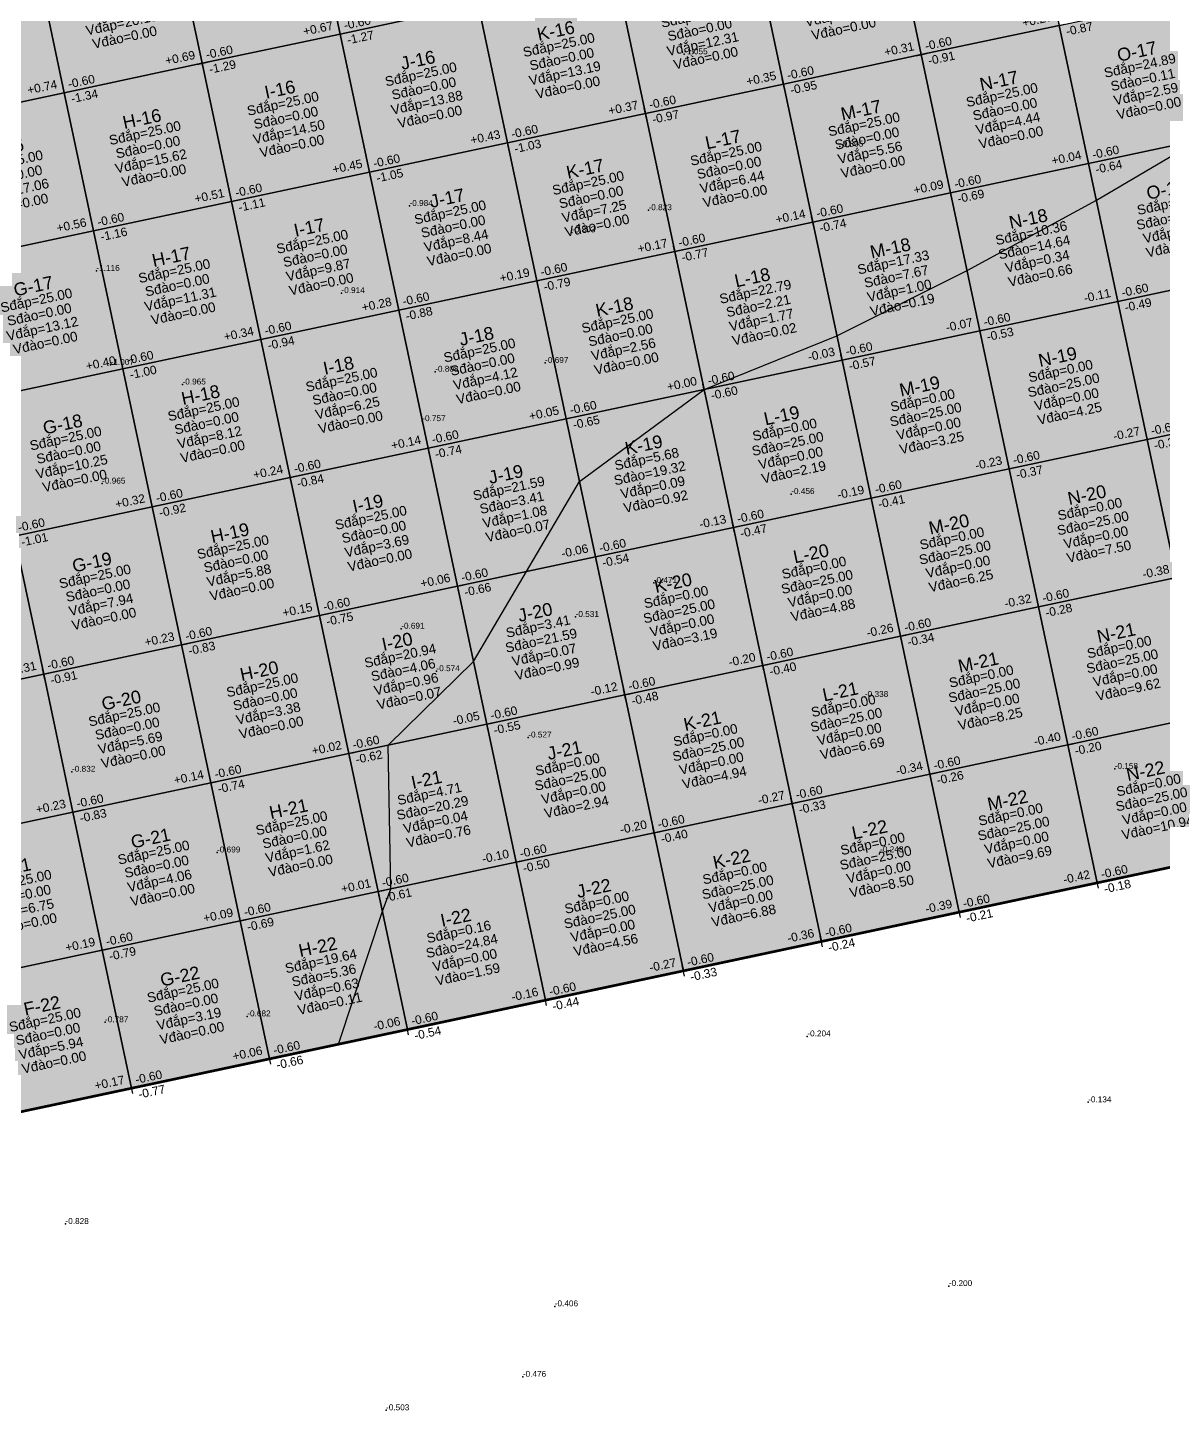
# Model space of a CAD drawing. Header units: metres. Extents: x 466 to 874, y 288 to 471.
# Drawn here: x 525.66 to 565.92, y 294.82 to 343.82 of the extents above; entities that cross this region are included whole.
import ezdxf
from ezdxf.enums import TextEntityAlignment as Align

# ---------------------------------------------------------------- set-up
doc = ezdxf.new("R2010")
doc.units = ezdxf.units.M
for name, color, linetype in [('SN-Dao', 1, 'Continuous'), ('SN-Dap', 3, 'Continuous'), ('SN-DiemDo', 9, 'Continuous'), ('SN-DuongKhong', 6, 'Continuous'), ('SN-Luoi', 8, 'Continuous'), ('SN-Nut', 7, 'Continuous'), ('SN-O', 7, 'Continuous'), ('SN-RanhGioi', 1, 'Continuous')]:
    doc.layers.add(name, color=color, linetype=linetype)
doc.styles.add('SN', font='arial.ttf')

# ---------------------------------------------------------------- blocks, each defined once
blk = doc.blocks.new('SN_O')
at = {"color": 2, "style": 'SN'}
blk.add_attdef('TEN', text='', height=0.456, dxfattribs=at).set_placement((0, 1.026), align=Align.MIDDLE_CENTER)
at = {"color": 7, "style": 'SN'}
for tag, p in [('SDAP', (0, 0.513)), ('SDAO', (0, 0)), ('VDAP', (0, -0.513)), ('VDAO', (0, -1.026))]:
    blk.add_attdef(tag, text='', height=0.342, dxfattribs=at).set_placement(p, align=Align.MIDDLE_CENTER)
blk = doc.blocks.new('SN_NUT')
for p, q in [((-0.19, 0), (0.19, 0)), ((0, -0.19), (0, 0.19))]:
    blk.add_line(p, q)
at = {"color": 5, "style": 'SN'}
blk.add_attdef('CC', text='', height=0.304, dxfattribs=at).set_placement((-0.19, 0.114), align=Align.BOTTOM_RIGHT)
at = {"color": 1, "style": 'SN'}
blk.add_attdef('CDTK', (0.19, 0.114), '', height=0.304, dxfattribs=at)
at = {"color": 3, "style": 'SN'}
blk.add_attdef('CDTN', (0.19, -0.418), '', height=0.304, dxfattribs=at)

msp = doc.modelspace()

# ---------------------------------------------------------------- hatches: boundary and pattern name
at = {"layer": 'SN-Dao', "transparency": 33554534}
for points in [[(567.185, 339.839), (568.163, 340.047), (569.203, 335.156), (564.312, 334.117), (563.55, 337.703)], [(563.55, 337.703), (564.312, 334.117), (559.421, 333.077), (558.967, 335.217)], [(558.967, 335.217), (559.421, 333.077), (554.531, 332.038), (554.347, 332.901)], [(564.312, 334.117), (569.203, 335.156), (570.242, 330.266), (565.352, 329.226)], [(559.421, 333.077), (564.312, 334.117), (565.352, 329.226), (560.461, 328.186)], [(554.347, 332.901), (554.531, 332.038), (549.64, 330.998)], [(554.531, 332.038), (559.421, 333.077), (560.461, 328.186), (555.57, 327.147)], [(549.64, 330.998), (554.531, 332.038), (555.57, 327.147), (550.679, 326.107)], [(549.64, 330.998), (550.679, 326.107), (545.789, 325.068), (545.222, 327.735)], [(565.352, 329.226), (570.242, 330.266), (571.282, 325.375), (566.391, 324.335)], [(560.461, 328.186), (565.352, 329.226), (566.391, 324.335), (561.5, 323.296)], [(555.57, 327.147), (560.461, 328.186), (561.5, 323.296), (556.61, 322.256)], [(545.222, 327.735), (545.789, 325.068), (543.343, 324.548)], [(550.679, 326.107), (555.57, 327.147), (556.61, 322.256), (551.719, 321.217)], [(545.789, 325.068), (550.679, 326.107), (551.719, 321.217), (546.828, 320.177)], [(543.343, 324.548), (545.789, 325.068), (546.828, 320.177), (541.938, 319.138), (541.465, 321.361)], [(561.5, 323.296), (566.391, 324.335), (567.431, 319.445), (562.54, 318.405)], [(556.61, 322.256), (561.5, 323.296), (562.54, 318.405), (557.649, 317.365)], [(551.719, 321.217), (556.61, 322.256), (557.649, 317.365), (552.759, 316.326)], [(541.465, 321.361), (541.938, 319.138), (538.444, 318.395)], [(546.828, 320.177), (551.719, 321.217), (552.759, 316.326), (547.868, 315.286)], [(541.938, 319.138), (546.828, 320.177), (547.868, 315.286), (542.977, 314.247)], [(562.54, 318.405), (567.431, 319.445), (568.47, 314.554), (563.58, 313.514)], [(538.444, 318.395), (541.938, 319.138), (542.977, 314.247), (538.531, 313.302)], [(557.649, 317.365), (562.54, 318.405), (563.58, 313.514), (558.689, 312.475)], [(552.759, 316.326), (557.649, 317.365), (558.689, 312.475), (553.798, 311.435)], [(547.868, 315.286), (552.759, 316.326), (553.798, 311.435), (548.907, 310.396)], [(542.977, 314.247), (547.868, 315.286), (548.907, 310.396), (544.017, 309.356)], [(538.531, 313.302), (542.977, 314.247), (544.017, 309.356), (539.126, 308.316), (538.235, 312.509)], [(538.235, 312.509), (539.126, 308.316), (536.681, 307.797)]]:
    msp.add_hatch(color=1, dxfattribs=at).paths.add_polyline_path(points)
at = {"layer": 'SN-Dap', "transparency": 33554534}
for points in [[(535.7, 348.482), (540.591, 349.521), (541.63, 344.631), (536.74, 343.591)], [(530.809, 347.442), (535.7, 348.482), (536.74, 343.591), (531.849, 342.552)], [(556.303, 347.749), (561.193, 348.789), (562.233, 343.898), (557.342, 342.859)], [(525.919, 346.403), (530.809, 347.442), (531.849, 342.552), (526.958, 341.512)], [(551.412, 346.71), (556.303, 347.749), (557.342, 342.859), (552.452, 341.819)], [(521.028, 345.363), (525.919, 346.403), (526.958, 341.512), (522.068, 340.473)], [(546.521, 345.67), (551.412, 346.71), (552.452, 341.819), (547.561, 340.78)], [(541.63, 344.631), (546.521, 345.67), (547.561, 340.78), (542.67, 339.74)], [(567.185, 339.839), (563.273, 339.008), (562.233, 343.898), (567.124, 344.938), (568.116, 340.269)], [(536.74, 343.591), (541.63, 344.631), (542.67, 339.74), (537.779, 338.7)], [(531.849, 342.552), (536.74, 343.591), (537.779, 338.7), (532.889, 337.661)], [(557.342, 342.859), (562.233, 343.898), (563.273, 339.008), (558.382, 337.968)], [(526.958, 341.512), (531.849, 342.552), (532.889, 337.661), (527.998, 336.621)], [(552.452, 341.819), (557.342, 342.859), (558.382, 337.968), (553.491, 336.928)], [(522.068, 340.473), (526.958, 341.512), (527.998, 336.621), (523.107, 335.582)], [(547.561, 340.78), (552.452, 341.819), (553.491, 336.928), (548.6, 335.889)], [(542.67, 339.74), (547.561, 340.78), (548.6, 335.889), (543.71, 334.849)], [(537.779, 338.7), (542.67, 339.74), (543.71, 334.849), (538.819, 333.81)], [(563.55, 337.703), (563.273, 339.008), (567.185, 339.839)], [(532.889, 337.661), (537.779, 338.7), (538.819, 333.81), (533.928, 332.77)], [(558.967, 335.217), (558.382, 337.968), (563.273, 339.008), (563.55, 337.703)], [(527.998, 336.621), (532.889, 337.661), (533.928, 332.77), (529.037, 331.731)], [(554.347, 332.901), (553.491, 336.928), (558.382, 337.968), (558.967, 335.217)], [(523.107, 335.582), (527.998, 336.621), (529.037, 331.731), (524.147, 330.691)], [(549.64, 330.998), (548.6, 335.889), (553.491, 336.928), (554.347, 332.901)], [(543.71, 334.849), (548.6, 335.889), (549.64, 330.998), (544.749, 329.959)], [(538.819, 333.81), (543.71, 334.849), (544.749, 329.959), (539.858, 328.919)], [(533.928, 332.77), (538.819, 333.81), (539.858, 328.919), (534.968, 327.879)], [(529.037, 331.731), (533.928, 332.77), (534.968, 327.879), (530.077, 326.84)], [(524.147, 330.691), (529.037, 331.731), (530.077, 326.84), (525.186, 325.8)], [(545.222, 327.735), (544.749, 329.959), (549.64, 330.998)], [(543.343, 324.548), (540.898, 324.028), (539.858, 328.919), (544.749, 329.959), (545.222, 327.735)], [(534.968, 327.879), (539.858, 328.919), (540.898, 324.028), (536.007, 322.989)], [(530.077, 326.84), (534.968, 327.879), (536.007, 322.989), (531.116, 321.949)], [(525.186, 325.8), (530.077, 326.84), (531.116, 321.949), (526.226, 320.91)], [(520.295, 324.761), (525.186, 325.8), (526.226, 320.91), (521.335, 319.87)], [(541.465, 321.361), (540.898, 324.028), (543.343, 324.548)], [(538.444, 318.395), (537.047, 318.098), (536.007, 322.989), (540.898, 324.028), (541.465, 321.361)], [(531.116, 321.949), (536.007, 322.989), (537.047, 318.098), (532.156, 317.058)], [(526.226, 320.91), (531.116, 321.949), (532.156, 317.058), (527.265, 316.019)], [(521.335, 319.87), (526.226, 320.91), (527.265, 316.019), (522.375, 314.979)], [(532.156, 317.058), (537.047, 318.098), (538.086, 313.207), (533.196, 312.168)], [(538.531, 313.302), (538.086, 313.207), (537.047, 318.098), (538.444, 318.395)], [(527.265, 316.019), (532.156, 317.058), (533.196, 312.168), (528.305, 311.128)], [(522.375, 314.979), (527.265, 316.019), (528.305, 311.128), (523.414, 310.089)], [(536.681, 307.797), (534.235, 307.277), (533.196, 312.168), (538.086, 313.207), (538.235, 312.509)], [(538.235, 312.509), (538.086, 313.207), (538.531, 313.302)], [(528.305, 311.128), (533.196, 312.168), (534.235, 307.277), (529.344, 306.237)], [(523.414, 310.089), (528.305, 311.128), (529.344, 306.237), (524.454, 305.198)]]:
    msp.add_hatch(color=3, dxfattribs=at).paths.add_polyline_path(points)

# ---------------------------------------------------------------- linework, layer by layer
at = {"layer": 'SN-DiemDo'}
for p in [(548.939, 342.873, -1.055), (554.456, 339.603, -0.805), (539.195, 337.498, -0.984), (547.669, 337.349, -0.823), (544.956, 336.563, -0.803), (528.096, 335.199, -1.116), (536.783, 334.411, -0.914), (528.6, 331.866, -1.007), (544.004, 331.937, -0.697), (540.107, 331.625, -0.808), (531.148, 331.173, -0.965), (539.649, 329.874, -0.757), (528.298, 327.661, -0.965), (552.73, 327.29, -0.456), (547.856, 324.141, -0.471), (545.086, 322.935, -0.531), (538.903, 322.52, -0.691), (540.151, 321.015, -0.574), (555.342, 320.101, -0.338), (543.406, 318.665, -0.527), (564.198, 317.552, -0.158), (527.23, 317.45, -0.832), (532.372, 314.591, -0.699), (555.882, 314.6, -0.248), (533.445, 308.783, -0.682), (528.401, 308.575, -0.787), (553.301, 308.074, -0.204), (563.257, 305.738, -0.134), (526.998, 301.427, -0.828), (558.319, 299.227, -0.2), (544.345, 298.508, -0.406), (543.214, 296.012, -0.476), (538.364, 294.826, -0.503)]:
    msp.add_point(p, dxfattribs=at)
at = {"layer": 'SN-DuongKhong'}
for p, q in [((563.55, 337.703), (567.185, 339.839)), ((558.967, 335.217), (563.55, 337.703)), ((554.347, 332.901), (558.967, 335.217)), ((549.64, 330.998), (554.347, 332.901)), ((545.222, 327.735), (549.64, 330.998)), ((543.343, 324.548), (545.222, 327.735)), ((541.465, 321.361), (543.343, 324.548)), ((538.444, 318.395), (541.465, 321.361)), ((538.531, 313.302), (538.444, 318.395)), ((538.235, 312.509), (538.531, 313.302)), ((536.681, 307.797), (538.235, 312.509))]:
    msp.add_line(p, q, dxfattribs=at)
at = {"layer": 'SN-Luoi'}
for points in [[(535.7, 348.482), (540.591, 349.521), (541.63, 344.631), (536.74, 343.591)], [(530.809, 347.442), (535.7, 348.482), (536.74, 343.591), (531.849, 342.552)], [(556.303, 347.749), (561.193, 348.789), (562.233, 343.898), (557.342, 342.859)], [(525.919, 346.403), (530.809, 347.442), (531.849, 342.552), (526.958, 341.512)], [(551.412, 346.71), (556.303, 347.749), (557.342, 342.859), (552.452, 341.819)], [(521.028, 345.363), (525.919, 346.403), (526.958, 341.512), (522.068, 340.473)], [(546.521, 345.67), (551.412, 346.71), (552.452, 341.819), (547.561, 340.78)], [(541.63, 344.631), (546.521, 345.67), (547.561, 340.78), (542.67, 339.74)], [(562.233, 343.898), (567.124, 344.938), (568.163, 340.047), (563.273, 339.008)], [(536.74, 343.591), (541.63, 344.631), (542.67, 339.74), (537.779, 338.7)], [(531.849, 342.552), (536.74, 343.591), (537.779, 338.7), (532.889, 337.661)], [(557.342, 342.859), (562.233, 343.898), (563.273, 339.008), (558.382, 337.968)], [(526.958, 341.512), (531.849, 342.552), (532.889, 337.661), (527.998, 336.621)], [(552.452, 341.819), (557.342, 342.859), (558.382, 337.968), (553.491, 336.928)], [(522.068, 340.473), (526.958, 341.512), (527.998, 336.621), (523.107, 335.582)], [(547.561, 340.78), (552.452, 341.819), (553.491, 336.928), (548.6, 335.889)], [(542.67, 339.74), (547.561, 340.78), (548.6, 335.889), (543.71, 334.849)], [(563.273, 339.008), (568.163, 340.047), (569.203, 335.156), (564.312, 334.117)], [(537.779, 338.7), (542.67, 339.74), (543.71, 334.849), (538.819, 333.81)], [(532.889, 337.661), (537.779, 338.7), (538.819, 333.81), (533.928, 332.77)], [(558.382, 337.968), (563.273, 339.008), (564.312, 334.117), (559.421, 333.077)], [(527.998, 336.621), (532.889, 337.661), (533.928, 332.77), (529.037, 331.731)], [(553.491, 336.928), (558.382, 337.968), (559.421, 333.077), (554.531, 332.038)], [(523.107, 335.582), (527.998, 336.621), (529.037, 331.731), (524.147, 330.691)], [(548.6, 335.889), (553.491, 336.928), (554.531, 332.038), (549.64, 330.998)], [(543.71, 334.849), (548.6, 335.889), (549.64, 330.998), (544.749, 329.959)], [(564.312, 334.117), (569.203, 335.156), (570.242, 330.266), (565.352, 329.226)], [(538.819, 333.81), (543.71, 334.849), (544.749, 329.959), (539.858, 328.919)], [(533.928, 332.77), (538.819, 333.81), (539.858, 328.919), (534.968, 327.879)], [(559.421, 333.077), (564.312, 334.117), (565.352, 329.226), (560.461, 328.186)], [(529.037, 331.731), (533.928, 332.77), (534.968, 327.879), (530.077, 326.84)], [(554.531, 332.038), (559.421, 333.077), (560.461, 328.186), (555.57, 327.147)], [(524.147, 330.691), (529.037, 331.731), (530.077, 326.84), (525.186, 325.8)], [(549.64, 330.998), (554.531, 332.038), (555.57, 327.147), (550.679, 326.107)], [(544.749, 329.959), (549.64, 330.998), (550.679, 326.107), (545.789, 325.068)], [(565.352, 329.226), (570.242, 330.266), (571.282, 325.375), (566.391, 324.335)], [(539.858, 328.919), (544.749, 329.959), (545.789, 325.068), (540.898, 324.028)], [(534.968, 327.879), (539.858, 328.919), (540.898, 324.028), (536.007, 322.989)], [(560.461, 328.186), (565.352, 329.226), (566.391, 324.335), (561.5, 323.296)], [(530.077, 326.84), (534.968, 327.879), (536.007, 322.989), (531.116, 321.949)], [(555.57, 327.147), (560.461, 328.186), (561.5, 323.296), (556.61, 322.256)], [(525.186, 325.8), (530.077, 326.84), (531.116, 321.949), (526.226, 320.91)], [(550.679, 326.107), (555.57, 327.147), (556.61, 322.256), (551.719, 321.217)], [(545.789, 325.068), (550.679, 326.107), (551.719, 321.217), (546.828, 320.177)], [(520.295, 324.761), (525.186, 325.8), (526.226, 320.91), (521.335, 319.87)], [(540.898, 324.028), (545.789, 325.068), (546.828, 320.177), (541.938, 319.138)], [(561.5, 323.296), (566.391, 324.335), (567.431, 319.445), (562.54, 318.405)], [(536.007, 322.989), (540.898, 324.028), (541.938, 319.138), (537.047, 318.098)], [(531.116, 321.949), (536.007, 322.989), (537.047, 318.098), (532.156, 317.058)], [(556.61, 322.256), (561.5, 323.296), (562.54, 318.405), (557.649, 317.365)], [(526.226, 320.91), (531.116, 321.949), (532.156, 317.058), (527.265, 316.019)], [(551.719, 321.217), (556.61, 322.256), (557.649, 317.365), (552.759, 316.326)], [(521.335, 319.87), (526.226, 320.91), (527.265, 316.019), (522.375, 314.979)], [(546.828, 320.177), (551.719, 321.217), (552.759, 316.326), (547.868, 315.286)], [(541.938, 319.138), (546.828, 320.177), (547.868, 315.286), (542.977, 314.247)], [(562.54, 318.405), (567.431, 319.445), (568.47, 314.554), (563.58, 313.514)], [(537.047, 318.098), (541.938, 319.138), (542.977, 314.247), (538.086, 313.207)], [(532.156, 317.058), (537.047, 318.098), (538.086, 313.207), (533.196, 312.168)], [(557.649, 317.365), (562.54, 318.405), (563.58, 313.514), (558.689, 312.475)], [(527.265, 316.019), (532.156, 317.058), (533.196, 312.168), (528.305, 311.128)], [(552.759, 316.326), (557.649, 317.365), (558.689, 312.475), (553.798, 311.435)], [(522.375, 314.979), (527.265, 316.019), (528.305, 311.128), (523.414, 310.089)], [(547.868, 315.286), (552.759, 316.326), (553.798, 311.435), (548.907, 310.396)], [(542.977, 314.247), (547.868, 315.286), (548.907, 310.396), (544.017, 309.356)], [(538.086, 313.207), (542.977, 314.247), (544.017, 309.356), (539.126, 308.316)], [(533.196, 312.168), (538.086, 313.207), (539.126, 308.316), (534.235, 307.277)], [(528.305, 311.128), (533.196, 312.168), (534.235, 307.277), (529.344, 306.237)], [(523.414, 310.089), (528.305, 311.128), (529.344, 306.237), (524.454, 305.198)]]:
    msp.add_lwpolyline(points, close=True, dxfattribs=at)
at = {"layer": 'SN-RanhGioi', "const_width": 0.095}
msp.add_lwpolyline([(500, 300), (477.13, 407.596), (555.382, 424.229), (578.252, 316.633)], close=True, dxfattribs=at)

# ---------------------------------------------------------------- block references
at = {"layer": 'SN-Nut', "rotation": 12.00000000000353}
for p, values in [((562.233, 343.898), {'CDTK': '-0.60', 'CDTN': '-0.87', 'CC': '+0.27'}), ((536.74, 343.591), {'CDTK': '-0.60', 'CDTN': '-1.27', 'CC': '+0.67'}), ((557.342, 342.859), {'CDTK': '-0.60', 'CDTN': '-0.91', 'CC': '+0.31'}), ((531.849, 342.552), {'CDTK': '-0.60', 'CDTN': '-1.29', 'CC': '+0.69'}), ((552.452, 341.819), {'CDTK': '-0.60', 'CDTN': '-0.95', 'CC': '+0.35'}), ((526.958, 341.512), {'CDTK': '-0.60', 'CDTN': '-1.34', 'CC': '+0.74'}), ((547.561, 340.78), {'CDTK': '-0.60', 'CDTN': '-0.97', 'CC': '+0.37'}), ((542.67, 339.74), {'CDTK': '-0.60', 'CDTN': '-1.03', 'CC': '+0.43'}), ((563.273, 339.008), {'CDTK': '-0.60', 'CDTN': '-0.64', 'CC': '+0.04'}), ((537.779, 338.7), {'CDTK': '-0.60', 'CDTN': '-1.05', 'CC': '+0.45'}), ((558.382, 337.968), {'CDTK': '-0.60', 'CDTN': '-0.69', 'CC': '+0.09'}), ((532.889, 337.661), {'CDTK': '-0.60', 'CDTN': '-1.11', 'CC': '+0.51'}), ((553.491, 336.928), {'CDTK': '-0.60', 'CDTN': '-0.74', 'CC': '+0.14'}), ((527.998, 336.621), {'CDTK': '-0.60', 'CDTN': '-1.16', 'CC': '+0.56'}), ((548.6, 335.889), {'CDTK': '-0.60', 'CDTN': '-0.77', 'CC': '+0.17'}), ((543.71, 334.849), {'CDTK': '-0.60', 'CDTN': '-0.79', 'CC': '+0.19'}), ((564.312, 334.117), {'CDTK': '-0.60', 'CDTN': '-0.49', 'CC': '-0.11'}), ((538.819, 333.81), {'CDTK': '-0.60', 'CDTN': '-0.88', 'CC': '+0.28'}), ((559.421, 333.077), {'CDTK': '-0.60', 'CDTN': '-0.53', 'CC': '-0.07'}), ((533.928, 332.77), {'CDTK': '-0.60', 'CDTN': '-0.94', 'CC': '+0.34'}), ((554.531, 332.038), {'CDTK': '-0.60', 'CDTN': '-0.57', 'CC': '-0.03'}), ((529.037, 331.731), {'CDTK': '-0.60', 'CDTN': '-1.00', 'CC': '+0.40'}), ((549.64, 330.998), {'CDTK': '-0.60', 'CDTN': '-0.60', 'CC': '+0.00'}), ((544.749, 329.959), {'CDTK': '-0.60', 'CDTN': '-0.65', 'CC': '+0.05'}), ((565.352, 329.226), {'CDTK': '-0.60', 'CDTN': '-0.33', 'CC': '-0.27'}), ((539.858, 328.919), {'CDTK': '-0.60', 'CDTN': '-0.74', 'CC': '+0.14'}), ((560.461, 328.186), {'CDTK': '-0.60', 'CDTN': '-0.37', 'CC': '-0.23'}), ((534.968, 327.879), {'CDTK': '-0.60', 'CDTN': '-0.84', 'CC': '+0.24'}), ((555.57, 327.147), {'CDTK': '-0.60', 'CDTN': '-0.41', 'CC': '-0.19'}), ((530.077, 326.84), {'CDTK': '-0.60', 'CDTN': '-0.92', 'CC': '+0.32'}), ((525.186, 325.8), {'CDTK': '-0.60', 'CDTN': '-1.01', 'CC': '+0.41'}), ((550.679, 326.107), {'CDTK': '-0.60', 'CDTN': '-0.47', 'CC': '-0.13'}), ((545.789, 325.068), {'CDTK': '-0.60', 'CDTN': '-0.54', 'CC': '-0.06'}), ((566.391, 324.335), {'CDTK': '-0.60', 'CDTN': '-0.22', 'CC': '-0.38'}), ((540.898, 324.028), {'CDTK': '-0.60', 'CDTN': '-0.66', 'CC': '+0.06'}), ((561.5, 323.296), {'CDTK': '-0.60', 'CDTN': '-0.28', 'CC': '-0.32'}), ((536.007, 322.989), {'CDTK': '-0.60', 'CDTN': '-0.75', 'CC': '+0.15'}), ((556.61, 322.256), {'CDTK': '-0.60', 'CDTN': '-0.34', 'CC': '-0.26'}), ((531.116, 321.949), {'CDTK': '-0.60', 'CDTN': '-0.83', 'CC': '+0.23'}), ((526.226, 320.91), {'CDTK': '-0.60', 'CDTN': '-0.91', 'CC': '+0.31'}), ((551.719, 321.217), {'CDTK': '-0.60', 'CDTN': '-0.40', 'CC': '-0.20'}), ((546.828, 320.177), {'CDTK': '-0.60', 'CDTN': '-0.48', 'CC': '-0.12'}), ((541.938, 319.138), {'CDTK': '-0.60', 'CDTN': '-0.55', 'CC': '-0.05'}), ((562.54, 318.405), {'CDTK': '-0.60', 'CDTN': '-0.20', 'CC': '-0.40'}), ((537.047, 318.098), {'CDTK': '-0.60', 'CDTN': '-0.62', 'CC': '+0.02'}), ((557.649, 317.365), {'CDTK': '-0.60', 'CDTN': '-0.26', 'CC': '-0.34'}), ((532.156, 317.058), {'CDTK': '-0.60', 'CDTN': '-0.74', 'CC': '+0.14'}), ((527.265, 316.019), {'CDTK': '-0.60', 'CDTN': '-0.83', 'CC': '+0.23'}), ((552.759, 316.326), {'CDTK': '-0.60', 'CDTN': '-0.33', 'CC': '-0.27'}), ((547.868, 315.286), {'CDTK': '-0.60', 'CDTN': '-0.40', 'CC': '-0.20'}), ((542.977, 314.247), {'CDTK': '-0.60', 'CDTN': '-0.50', 'CC': '-0.10'}), ((563.58, 313.514), {'CDTK': '-0.60', 'CDTN': '-0.18', 'CC': '-0.42'}), ((538.086, 313.207), {'CDTK': '-0.60', 'CDTN': '-0.61', 'CC': '+0.01'}), ((558.689, 312.475), {'CDTK': '-0.60', 'CDTN': '-0.21', 'CC': '-0.39'}), ((533.196, 312.168), {'CDTK': '-0.60', 'CDTN': '-0.69', 'CC': '+0.09'}), ((528.305, 311.128), {'CDTK': '-0.60', 'CDTN': '-0.79', 'CC': '+0.19'}), ((553.798, 311.435), {'CDTK': '-0.60', 'CDTN': '-0.24', 'CC': '-0.36'}), ((548.907, 310.396), {'CDTK': '-0.60', 'CDTN': '-0.33', 'CC': '-0.27'}), ((544.017, 309.356), {'CDTK': '-0.60', 'CDTN': '-0.44', 'CC': '-0.16'}), ((539.126, 308.316), {'CDTK': '-0.60', 'CDTN': '-0.54', 'CC': '-0.06'}), ((534.235, 307.277), {'CDTK': '-0.60', 'CDTN': '-0.66', 'CC': '+0.06'}), ((529.344, 306.237), {'CDTK': '-0.60', 'CDTN': '-0.77', 'CC': '+0.17'})]:
    msp.add_blockref('SN_NUT', p, dxfattribs=at).add_auto_attribs(values)
at = {"layer": 'SN-O', "rotation": 12.00000000000353}
for p, values in [((554.377, 344.784), {'TEN': 'M-16', 'SDAP': 'Sđắp=25.00', 'SDAO': 'Sđào=0.00', 'VDAP': 'Vđắp=11.56', 'VDAO': 'Vđào=0.00'}), ((528.884, 344.477), {'TEN': 'H-15', 'SDAP': 'Sđắp=25.00', 'SDAO': 'Sđào=0.00', 'VDAP': 'Vđắp=20.19', 'VDAO': 'Vđào=0.00'}), ((549.486, 343.745), {'TEN': 'L-16', 'SDAP': 'Sđắp=25.00', 'SDAO': 'Sđào=0.00', 'VDAP': 'Vđắp=12.31', 'VDAO': 'Vđào=0.00'}), ((544.596, 342.705), {'TEN': 'K-16', 'SDAP': 'Sđắp=25.00', 'SDAO': 'Sđào=0.00', 'VDAP': 'Vđắp=13.19', 'VDAO': 'Vđào=0.00'}), ((539.705, 341.666), {'TEN': 'J-16', 'SDAP': 'Sđắp=25.00', 'SDAO': 'Sđào=0.00', 'VDAP': 'Vđắp=13.88', 'VDAO': 'Vđào=0.00'}), ((565.198, 341.973), {'TEN': 'O-17', 'SDAP': 'Sđắp=24.89', 'SDAO': 'Sđào=0.11', 'VDAP': 'Vđắp=2.59', 'VDAO': 'Vđào=0.00'}), ((560.307, 340.933), {'TEN': 'N-17', 'SDAP': 'Sđắp=25.00', 'SDAO': 'Sđào=0.00', 'VDAP': 'Vđắp=4.44', 'VDAO': 'Vđào=0.00'}), ((534.814, 340.626), {'TEN': 'I-16', 'SDAP': 'Sđắp=25.00', 'SDAO': 'Sđào=0.00', 'VDAP': 'Vđắp=14.50', 'VDAO': 'Vđào=0.00'}), ((555.417, 339.894), {'TEN': 'M-17', 'SDAP': 'Sđắp=25.00', 'SDAO': 'Sđào=0.00', 'VDAP': 'Vđắp=5.56', 'VDAO': 'Vđào=0.00'}), ((529.923, 339.586), {'TEN': 'H-16', 'SDAP': 'Sđắp=25.00', 'SDAO': 'Sđào=0.00', 'VDAP': 'Vđắp=15.62', 'VDAO': 'Vđào=0.00'}), ((550.526, 338.854), {'TEN': 'L-17', 'SDAP': 'Sđắp=25.00', 'SDAO': 'Sđào=0.00', 'VDAP': 'Vđắp=6.44', 'VDAO': 'Vđào=0.00'}), ((525.033, 338.547), {'TEN': 'G-16', 'SDAP': 'Sđắp=25.00', 'SDAO': 'Sđào=0.00', 'VDAP': 'Vđắp=17.06', 'VDAO': 'Vđào=0.00'}), ((545.635, 337.814), {'TEN': 'K-17', 'SDAP': 'Sđắp=25.00', 'SDAO': 'Sđào=0.00', 'VDAP': 'Vđắp=7.25', 'VDAO': 'Vđào=0.00'}), ((540.744, 336.775), {'TEN': 'J-17', 'SDAP': 'Sđắp=25.00', 'SDAO': 'Sđào=0.00', 'VDAP': 'Vđắp=8.44', 'VDAO': 'Vđào=0.00'}), ((566.238, 337.082), {'TEN': 'O-18', 'SDAP': 'Sđắp=2.67', 'SDAO': 'Sđào=22.33', 'VDAP': 'Vđắp=0.04', 'VDAO': 'Vđào=1.34'}), ((535.854, 335.735), {'TEN': 'I-17', 'SDAP': 'Sđắp=25.00', 'SDAO': 'Sđào=0.00', 'VDAP': 'Vđắp=9.87', 'VDAO': 'Vđào=0.00'}), ((561.347, 336.042), {'TEN': 'N-18', 'SDAP': 'Sđắp=10.36', 'SDAO': 'Sđào=14.64', 'VDAP': 'Vđắp=0.34', 'VDAO': 'Vđào=0.66'}), ((556.456, 335.003), {'TEN': 'M-18', 'SDAP': 'Sđắp=17.33', 'SDAO': 'Sđào=7.67', 'VDAP': 'Vđắp=1.00', 'VDAO': 'Vđào=0.19'}), ((530.963, 334.696), {'TEN': 'H-17', 'SDAP': 'Sđắp=25.00', 'SDAO': 'Sđào=0.00', 'VDAP': 'Vđắp=11.31', 'VDAO': 'Vđào=0.00'}), ((551.565, 333.963), {'TEN': 'L-18', 'SDAP': 'Sđắp=22.79', 'SDAO': 'Sđào=2.21', 'VDAP': 'Vđắp=1.77', 'VDAO': 'Vđào=0.02'}), ((526.072, 333.656), {'TEN': 'G-17', 'SDAP': 'Sđắp=25.00', 'SDAO': 'Sđào=0.00', 'VDAP': 'Vđắp=13.12', 'VDAO': 'Vđào=0.00'}), ((546.675, 332.924), {'TEN': 'K-18', 'SDAP': 'Sđắp=25.00', 'SDAO': 'Sđào=0.00', 'VDAP': 'Vđắp=2.56', 'VDAO': 'Vđào=0.00'}), ((541.784, 331.884), {'TEN': 'J-18', 'SDAP': 'Sđắp=25.00', 'SDAO': 'Sđào=0.00', 'VDAP': 'Vđắp=4.12', 'VDAO': 'Vđào=0.00'}), ((562.387, 331.152), {'TEN': 'N-19', 'SDAP': 'Sđắp=0.00', 'SDAO': 'Sđào=25.00', 'VDAP': 'Vđắp=0.00', 'VDAO': 'Vđào=4.25'}), ((536.893, 330.845), {'TEN': 'I-18', 'SDAP': 'Sđắp=25.00', 'SDAO': 'Sđào=0.00', 'VDAP': 'Vđắp=6.25', 'VDAO': 'Vđào=0.00'}), ((557.496, 330.112), {'TEN': 'M-19', 'SDAP': 'Sđắp=0.00', 'SDAO': 'Sđào=25.00', 'VDAP': 'Vđắp=0.00', 'VDAO': 'Vđào=3.25'}), ((532.003, 329.805), {'TEN': 'H-18', 'SDAP': 'Sđắp=25.00', 'SDAO': 'Sđào=0.00', 'VDAP': 'Vđắp=8.12', 'VDAO': 'Vđào=0.00'}), ((552.605, 329.073), {'TEN': 'L-19', 'SDAP': 'Sđắp=0.00', 'SDAO': 'Sđào=25.00', 'VDAP': 'Vđắp=0.00', 'VDAO': 'Vđào=2.19'}), ((527.112, 328.765), {'TEN': 'G-18', 'SDAP': 'Sđắp=25.00', 'SDAO': 'Sđào=0.00', 'VDAP': 'Vđắp=10.25', 'VDAO': 'Vđào=0.00'}), ((547.714, 328.033), {'TEN': 'K-19', 'SDAP': 'Sđắp=5.68', 'SDAO': 'Sđào=19.32', 'VDAP': 'Vđắp=0.09', 'VDAO': 'Vđào=0.92'}), ((542.824, 326.993), {'TEN': 'J-19', 'SDAP': 'Sđắp=21.59', 'SDAO': 'Sđào=3.41', 'VDAP': 'Vđắp=1.08', 'VDAO': 'Vđào=0.07'}), ((537.933, 325.954), {'TEN': 'I-19', 'SDAP': 'Sđắp=25.00', 'SDAO': 'Sđào=0.00', 'VDAP': 'Vđắp=3.69', 'VDAO': 'Vđào=0.00'}), ((563.426, 326.261), {'TEN': 'N-20', 'SDAP': 'Sđắp=0.00', 'SDAO': 'Sđào=25.00', 'VDAP': 'Vđắp=0.00', 'VDAO': 'Vđào=7.50'}), ((558.535, 325.221), {'TEN': 'M-20', 'SDAP': 'Sđắp=0.00', 'SDAO': 'Sđào=25.00', 'VDAP': 'Vđắp=0.00', 'VDAO': 'Vđào=6.25'}), ((533.042, 324.914), {'TEN': 'H-19', 'SDAP': 'Sđắp=25.00', 'SDAO': 'Sđào=0.00', 'VDAP': 'Vđắp=5.88', 'VDAO': 'Vđào=0.00'}), ((553.645, 324.182), {'TEN': 'L-20', 'SDAP': 'Sđắp=0.00', 'SDAO': 'Sđào=25.00', 'VDAP': 'Vđắp=0.00', 'VDAO': 'Vđào=4.88'}), ((528.151, 323.875), {'TEN': 'G-19', 'SDAP': 'Sđắp=25.00', 'SDAO': 'Sđào=0.00', 'VDAP': 'Vđắp=7.94', 'VDAO': 'Vđào=0.00'}), ((548.754, 323.142), {'TEN': 'K-20', 'SDAP': 'Sđắp=0.00', 'SDAO': 'Sđào=25.00', 'VDAP': 'Vđắp=0.00', 'VDAO': 'Vđào=3.19'}), ((543.863, 322.103), {'TEN': 'J-20', 'SDAP': 'Sđắp=3.41', 'SDAO': 'Sđào=21.59', 'VDAP': 'Vđắp=0.07', 'VDAO': 'Vđào=0.99'}), ((538.972, 321.063), {'TEN': 'I-20', 'SDAP': 'Sđắp=20.94', 'SDAO': 'Sđào=4.06', 'VDAP': 'Vđắp=0.96', 'VDAO': 'Vđào=0.07'}), ((564.466, 321.37), {'TEN': 'N-21', 'SDAP': 'Sđắp=0.00', 'SDAO': 'Sđào=25.00', 'VDAP': 'Vđắp=0.00', 'VDAO': 'Vđào=9.62'}), ((559.575, 320.331), {'TEN': 'M-21', 'SDAP': 'Sđắp=0.00', 'SDAO': 'Sđào=25.00', 'VDAP': 'Vđắp=0.00', 'VDAO': 'Vđào=8.25'}), ((534.082, 320.024), {'TEN': 'H-20', 'SDAP': 'Sđắp=25.00', 'SDAO': 'Sđào=0.00', 'VDAP': 'Vđắp=3.38', 'VDAO': 'Vđào=0.00'}), ((554.684, 319.291), {'TEN': 'L-21', 'SDAP': 'Sđắp=0.00', 'SDAO': 'Sđào=25.00', 'VDAP': 'Vđắp=0.00', 'VDAO': 'Vđào=6.69'}), ((529.191, 318.984), {'TEN': 'G-20', 'SDAP': 'Sđắp=25.00', 'SDAO': 'Sđào=0.00', 'VDAP': 'Vđắp=5.69', 'VDAO': 'Vđào=0.00'}), ((549.793, 318.251), {'TEN': 'K-21', 'SDAP': 'Sđắp=0.00', 'SDAO': 'Sđào=25.00', 'VDAP': 'Vđắp=0.00', 'VDAO': 'Vđào=4.94'}), ((544.903, 317.212), {'TEN': 'J-21', 'SDAP': 'Sđắp=0.00', 'SDAO': 'Sđào=25.00', 'VDAP': 'Vđắp=0.00', 'VDAO': 'Vđào=2.94'}), ((540.012, 316.172), {'TEN': 'I-21', 'SDAP': 'Sđắp=4.71', 'SDAO': 'Sđào=20.29', 'VDAP': 'Vđắp=0.04', 'VDAO': 'Vđào=0.76'}), ((565.505, 316.479), {'TEN': 'N-22', 'SDAP': 'Sđắp=0.00', 'SDAO': 'Sđào=25.00', 'VDAP': 'Vđắp=0.00', 'VDAO': 'Vđào=10.94'}), ((560.614, 315.44), {'TEN': 'M-22', 'SDAP': 'Sđắp=0.00', 'SDAO': 'Sđào=25.00', 'VDAP': 'Vđắp=0.00', 'VDAO': 'Vđào=9.69'}), ((535.121, 315.133), {'TEN': 'H-21', 'SDAP': 'Sđắp=25.00', 'SDAO': 'Sđào=0.00', 'VDAP': 'Vđắp=1.62', 'VDAO': 'Vđào=0.00'}), ((555.724, 314.4), {'TEN': 'L-22', 'SDAP': 'Sđắp=0.00', 'SDAO': 'Sđào=25.00', 'VDAP': 'Vđắp=0.00', 'VDAO': 'Vđào=8.50'}), ((530.23, 314.093), {'TEN': 'G-21', 'SDAP': 'Sđắp=25.00', 'SDAO': 'Sđào=0.00', 'VDAP': 'Vđắp=4.06', 'VDAO': 'Vđào=0.00'}), ((550.833, 313.361), {'TEN': 'K-22', 'SDAP': 'Sđắp=0.00', 'SDAO': 'Sđào=25.00', 'VDAP': 'Vđắp=0.00', 'VDAO': 'Vđào=6.88'}), ((525.34, 313.054), {'TEN': 'F-21', 'SDAP': 'Sđắp=25.00', 'SDAO': 'Sđào=0.00', 'VDAP': 'Vđắp=6.75', 'VDAO': 'Vđào=0.00'}), ((545.942, 312.321), {'TEN': 'J-22', 'SDAP': 'Sđắp=0.00', 'SDAO': 'Sđào=25.00', 'VDAP': 'Vđắp=0.00', 'VDAO': 'Vđào=4.56'}), ((541.051, 311.282), {'TEN': 'I-22', 'SDAP': 'Sđắp=0.16', 'SDAO': 'Sđào=24.84', 'VDAP': 'Vđắp=0.00', 'VDAO': 'Vđào=1.59'}), ((536.161, 310.242), {'TEN': 'H-22', 'SDAP': 'Sđắp=19.64', 'SDAO': 'Sđào=5.36', 'VDAP': 'Vđắp=0.63', 'VDAO': 'Vđào=0.11'}), ((531.27, 309.202), {'TEN': 'G-22', 'SDAP': 'Sđắp=25.00', 'SDAO': 'Sđào=0.00', 'VDAP': 'Vđắp=3.19', 'VDAO': 'Vđào=0.00'}), ((526.379, 308.163), {'TEN': 'F-22', 'SDAP': 'Sđắp=25.00', 'SDAO': 'Sđào=0.00', 'VDAP': 'Vđắp=5.94', 'VDAO': 'Vđào=0.00'})]:
    msp.add_blockref('SN_O', p, dxfattribs=at).add_auto_attribs(values)

# ---------------------------------------------------------------- texts
at = {"layer": 'SN-DiemDo', "style": 'SN'}
for s, p in [('-1.055', (548.939, 342.873)), ('-0.805', (554.456, 339.603)), ('-0.984', (539.195, 337.498)), ('-0.823', (547.669, 337.349)), ('-0.803', (544.956, 336.563)), ('-1.116', (528.096, 335.199)), ('-0.914', (536.783, 334.411)), ('-1.007', (528.6, 331.866)), ('-0.808', (540.107, 331.625)), ('-0.697', (544.004, 331.937)), ('-0.965', (531.148, 331.173)), ('-0.757', (539.649, 329.874)), ('-0.965', (528.298, 327.661)), ('-0.456', (552.73, 327.29)), ('-0.471', (547.856, 324.141)), ('-0.531', (545.086, 322.935)), ('-0.691', (538.903, 322.52)), ('-0.574', (540.151, 321.015)), ('-0.338', (555.342, 320.101)), ('-0.527', (543.406, 318.665)), ('-0.832', (527.23, 317.45)), ('-0.158', (564.198, 317.552)), ('-0.699', (532.372, 314.591)), ('-0.248', (555.882, 314.6)), ('-0.787', (528.401, 308.575)), ('-0.682', (533.445, 308.783)), ('-0.204', (553.301, 308.074)), ('-0.134', (563.257, 305.738)), ('-0.828', (526.998, 301.427)), ('-0.200', (558.319, 299.227)), ('-0.406', (544.345, 298.508)), ('-0.476', (543.214, 296.012)), ('-0.503', (538.364, 294.826))]:
    msp.add_text(s, height=0.209, dxfattribs=at).set_placement(p)

doc.saveas('drawing.dxf')
